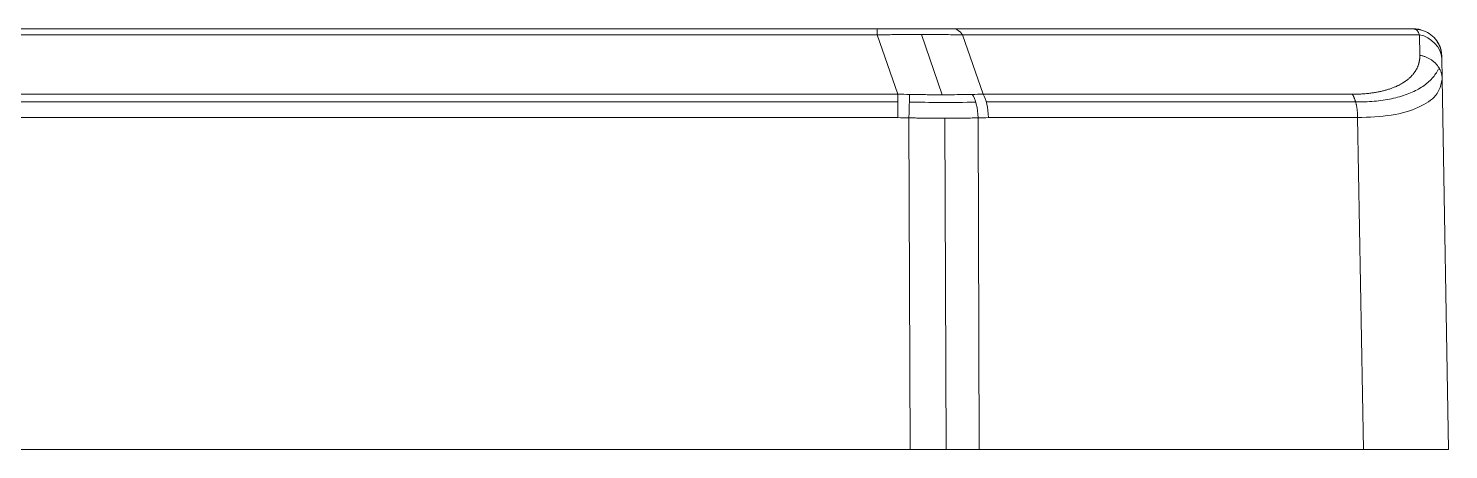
# Model space of a CAD drawing. Extents: x -778 to -614, y -2061 to -1833.
# Drawn here: x -675.78 to -660.16, y -1920.64 to -1916.02 of the extents above; entities that cross this region are included whole.
import ezdxf

# ---------------------------------------------------------------- set-up
doc = ezdxf.new("R2010")
doc.units = 0
doc.header["$MEASUREMENT"] = 0
doc.layers.add('3', color=7, linetype='Continuous')

msp = doc.modelspace()

# ---------------------------------------------------------------- linework, layer by layer
at = {"layer": '3', "color": 213, "linetype": 'Continuous', "lineweight": 0}
for p, q in [((-666.442, -1916.021), (-699.917, -1916.021)), ((-660.536, -1916.021), (-665.599, -1916.021)), ((-660.23, -1916.569), (-660.234, -1916.344)), ((-660.23, -1916.569), (-660.159, -1920.644)), ((-677.653, -1920.644), (-666.081, -1920.644)), ((-677.653, -1920.644), (-666.081, -1920.644)), ((-665.32, -1920.644), (-666.081, -1920.644)), ((-665.32, -1920.644), (-666.081, -1920.644)), ((-665.32, -1920.644), (-661.095, -1920.644)), ((-665.32, -1920.644), (-661.095, -1920.644)), ((-660.159, -1920.644), (-661.095, -1920.644)), ((-660.159, -1920.644), (-661.095, -1920.644))]:
    msp.add_line(p, q, dxfattribs=at)
at = {"layer": '3', "color": 18, "linetype": 'Continuous', "lineweight": 0}
for p, q in [((-666.442, -1916.086), (-699.886, -1916.086)), ((-666.442, -1916.086), (-666.215, -1916.74)), ((-665.727, -1916.746), (-665.957, -1916.084)), ((-660.479, -1916.086), (-665.506, -1916.086)), ((-665.506, -1916.086), (-665.278, -1916.74)), ((-660.475, -1916.312), (-660.479, -1916.086)), ((-677.719, -1916.74), (-666.215, -1916.74)), ((-666.215, -1916.825), (-677.682, -1916.825)), ((-665.278, -1916.74), (-661.217, -1916.74)), ((-661.162, -1916.825), (-665.242, -1916.825)), ((-677.661, -1916.997), (-666.215, -1916.997)), ((-666.094, -1916.999), (-666.081, -1920.644)), ((-665.686, -1920.644), (-665.699, -1917.004)), ((-665.333, -1916.999), (-665.32, -1920.644)), ((-665.22, -1916.997), (-661.159, -1916.997)), ((-661.159, -1916.997), (-661.095, -1920.644))]:
    msp.add_line(p, q, dxfattribs=at)
at = {"layer": '3', "color": 213, "linetype": 'Continuous', "lineweight": 0}
msp.add_polyline3d([(-660.23, -1916.569, 0), (-660.23, -1916.562, 0), (-660.23, -1916.555, 0), (-660.231, -1916.548, 0), (-660.232, -1916.54, 0), (-660.233, -1916.533, 0), (-660.234, -1916.526, 0), (-660.236, -1916.519, 0), (-660.238, -1916.512, 0), (-660.24, -1916.504, 0), (-660.242, -1916.497, 0), (-660.245, -1916.491, 0), (-660.247, -1916.484, 0), (-660.25, -1916.477, 0), (-660.253, -1916.47, 0), (-660.257, -1916.463, 0), (-660.26, -1916.457, 0), (-660.264, -1916.45, 0), (-660.268, -1916.444, 0), (-660.272, -1916.438, 0), (-660.276, -1916.431, 0), (-660.281, -1916.425, 0), (-660.285, -1916.419, 0), (-660.29, -1916.413, 0), (-660.295, -1916.408, 0), (-660.3, -1916.402, 0), (-660.306, -1916.396, 0), (-660.311, -1916.391, 0), (-660.317, -1916.386, 0), (-660.323, -1916.381, 0), (-660.329, -1916.376, 0), (-660.335, -1916.371, 0), (-660.342, -1916.366, 0), (-660.348, -1916.362, 0), (-660.355, -1916.358, 0), (-660.361, -1916.353, 0), (-660.368, -1916.349, 0), (-660.375, -1916.346, 0), (-660.382, -1916.342, 0), (-660.39, -1916.338, 0), (-660.397, -1916.335, 0), (-660.404, -1916.332, 0), (-660.412, -1916.329, 0), (-660.42, -1916.326, 0), (-660.427, -1916.324, 0), (-660.435, -1916.321, 0), (-660.443, -1916.319, 0), (-660.451, -1916.317, 0), (-660.459, -1916.315, 0), (-660.467, -1916.314, 0)], dxfattribs=at)
at = {"layer": '3', "color": 18, "linetype": 'Continuous', "lineweight": 0}
msp.add_polyline3d([(-661.162, -1916.825, 0), (-661.135, -1916.825, 0), (-661.108, -1916.824, 0), (-661.081, -1916.824, 0), (-661.055, -1916.823, 0), (-661.029, -1916.821, 0), (-661.003, -1916.819, 0), (-660.978, -1916.817, 0), (-660.953, -1916.815, 0), (-660.928, -1916.812, 0), (-660.903, -1916.809, 0), (-660.879, -1916.805, 0), (-660.855, -1916.802, 0), (-660.831, -1916.798, 0), (-660.808, -1916.793, 0), (-660.785, -1916.789, 0), (-660.763, -1916.784, 0), (-660.74, -1916.778, 0), (-660.719, -1916.773, 0), (-660.697, -1916.767, 0), (-660.676, -1916.761, 0), (-660.656, -1916.754, 0), (-660.635, -1916.747, 0), (-660.616, -1916.74, 0), (-660.596, -1916.733, 0), (-660.577, -1916.725, 0), (-660.559, -1916.717, 0), (-660.541, -1916.709, 0), (-660.524, -1916.7, 0), (-660.506, -1916.692, 0), (-660.49, -1916.683, 0), (-660.474, -1916.673, 0), (-660.458, -1916.663, 0), (-660.443, -1916.654, 0), (-660.428, -1916.643, 0), (-660.414, -1916.633, 0), (-660.4, -1916.622, 0), (-660.387, -1916.611, 0), (-660.375, -1916.6, 0), (-660.363, -1916.589, 0), (-660.351, -1916.577, 0), (-660.34, -1916.565, 0), (-660.329, -1916.553, 0), (-660.319, -1916.541, 0), (-660.31, -1916.528, 0), (-660.301, -1916.516, 0), (-660.293, -1916.503, 0), (-660.285, -1916.489, 0), (-660.278, -1916.476, 0), (-660.271, -1916.462, 0)], dxfattribs=at)
for points, degree in [([(-666.442, -1916.086), (-666.442, -1916.044), (-666.442, -1916.017), (-666.442, -1916.024)], 3), ([(-665.506, -1916.086), (-665.534, -1916.044), (-665.567, -1916.021), (-665.599, -1916.021)], 3), ([(-660.479, -1916.086), (-660.35, -1916.108), (-660.236, -1916.235), (-660.234, -1916.344)], 3), ([(-660.256, -1916.209), (-660.242, -1916.243), (-660.235, -1916.28), (-660.234, -1916.317)], 3), ([(-660.234, -1916.344), (-660.234, -1916.326), (-660.234, -1916.317)], 2)]:
    msp.add_open_spline(points, degree=degree, dxfattribs=at)
at = {"layer": '3', "color": 213, "linetype": 'Continuous', "lineweight": 0}
for points, weights in [([(-665.599, -1916.021), (-665.868, -1916.021), (-666.152, -1916.021), (-666.442, -1916.021)], [1, 0.987321031206, 0.987321031206, 1]), ([(-666.086, -1916.741), (-666.088, -1916.795), (-666.091, -1916.889), (-666.094, -1916.999)], [1.07167317982, 0.976432382685, 0.976110034772, 1.07070613607])]:
    msp.add_rational_spline(points, weights, degree=3, dxfattribs=at)
for points, knots in [([(-660.256, -1916.212), (-660.268, -1916.183), (-660.299, -1916.131), (-660.369, -1916.069), (-660.452, -1916.032), (-660.509, -1916.025), (-660.538, -1916.025)], [0, 0, 0, 0, 0.255412, 0.51486, 0.766374, 1, 1, 1, 1]), ([(-660.275, -1916.171), (-660.269, -1916.181), (-660.263, -1916.192), (-660.259, -1916.203), (-660.257, -1916.207), (-660.255, -1916.211)], [0, 0, 0, 0, 0.864832, 0.864832, 1, 1, 1, 1]), ([(-666.215, -1916.74), (-666.215, -1916.766), (-666.215, -1916.804), (-666.215, -1916.893), (-666.215, -1916.945), (-666.215, -1916.997)], [0, 0, 0, 0, 0.5, 0.5, 1, 1, 1, 1])]:
    msp.add_open_spline(points, degree=3, knots=knots, dxfattribs=at)
for points, degree in [([(-660.536, -1916.021), (-660.513, -1916.021), (-660.491, -1916.024), (-660.469, -1916.029)], 3), ([(-660.24, -1916.264), (-660.252, -1916.203), (-660.284, -1916.168)], 2), ([(-660.253, -1916.664), (-660.242, -1916.633), (-660.236, -1916.601), (-660.23, -1916.569)], 3), ([(-666.215, -1916.74), (-666.172, -1916.741), (-666.129, -1916.741), (-666.086, -1916.741)], 3), ([(-665.398, -1916.741), (-665.358, -1916.741), (-665.318, -1916.741), (-665.278, -1916.74)], 3), ([(-665.398, -1916.741), (-665.362, -1916.793), (-665.336, -1916.894), (-665.332, -1916.999)], 3), ([(-665.278, -1916.74), (-665.244, -1916.792), (-665.221, -1916.893), (-665.22, -1916.997)], 3), ([(-666.215, -1916.997), (-666.175, -1916.998), (-666.134, -1916.999), (-666.094, -1916.999)], 3), ([(-665.332, -1916.999), (-665.295, -1916.999), (-665.258, -1916.998), (-665.221, -1916.997)], 3)]:
    msp.add_open_spline(points, degree=degree, dxfattribs=at)
at = {"layer": '3', "color": 18, "linetype": 'Continuous', "lineweight": 0}
for points, degree, knots in [([(-660.479, -1916.086), (-660.487, -1916.07), (-660.5, -1916.041), (-660.514, -1916.03), (-660.521, -1916.027)], 3, [0, 0, 0, 0, 0.573753, 1, 1, 1, 1]), ([(-665.506, -1916.086), (-665.531, -1916.086), (-665.581, -1916.086), (-665.657, -1916.085), (-665.733, -1916.085), (-665.81, -1916.085), (-665.888, -1916.084), (-665.966, -1916.084), (-666.044, -1916.084), (-666.123, -1916.085), (-666.202, -1916.085), (-666.282, -1916.085), (-666.362, -1916.086), (-666.416, -1916.086), (-666.442, -1916.086)], 3, [0, 0, 0, 0, 0.083835, 0.167398, 0.250743, 0.333924, 0.416995, 0.500011, 0.583027, 0.666096, 0.749274, 0.832615, 0.916172, 1, 1, 1, 1]), ([(-661.217, -1916.74), (-661.056, -1916.74), (-660.921, -1916.712), (-660.782, -1916.684), (-660.681, -1916.627), (-660.579, -1916.57), (-660.526, -1916.489), (-660.473, -1916.409), (-660.475, -1916.312)], 2, [0, 0, 0, 0.25, 0.25, 0.5, 0.5, 0.75, 0.75, 1, 1, 1]), ([(-661.159, -1916.997), (-661.031, -1916.992), (-660.767, -1916.98), (-660.473, -1916.89), (-660.304, -1916.778), (-660.263, -1916.695), (-660.253, -1916.664)], 3, [0, 0, 0, 0, 0.268831, 0.555094, 0.837523, 1, 1, 1, 1]), ([(-665.36, -1916.827), (-665.485, -1916.829), (-665.616, -1916.83), (-665.749, -1916.83), (-665.861, -1916.83), (-665.975, -1916.828), (-666.089, -1916.826)], 3, [0, 0, 0, 0, 0.543747, 0.543747, 0.543747, 1, 1, 1, 1]), ([(-666.086, -1916.741), (-666.062, -1916.742), (-666.015, -1916.743), (-665.945, -1916.744), (-665.875, -1916.745), (-665.805, -1916.745), (-665.72, -1916.746), (-665.621, -1916.745), (-665.508, -1916.744), (-665.435, -1916.742), (-665.399, -1916.741)], 3, [0, 0, 0, 0, 0.099892, 0.199712, 0.299578, 0.399611, 0.499931, 0.666992, 0.833496, 1, 1, 1, 1]), ([(-666.094, -1916.999), (-666.07, -1917), (-666.023, -1917.001), (-665.952, -1917.002), (-665.881, -1917.003), (-665.811, -1917.003), (-665.741, -1917.004), (-665.671, -1917.004), (-665.602, -1917.003), (-665.534, -1917.003), (-665.466, -1917.002), (-665.399, -1917.001), (-665.355, -1917), (-665.333, -1916.999)], 3, [0, 0, 0, 0, 0.090884, 0.181779, 0.27267, 0.363548, 0.45442, 0.545297, 0.636191, 0.727114, 0.818066, 0.909033, 1, 1, 1, 1])]:
    msp.add_open_spline(points, degree=degree, knots=knots, dxfattribs=at)
msp.add_rational_spline([(-661.217, -1916.74), (-661.181, -1916.793), (-661.16, -1916.886), (-661.159, -1916.997)], [1.12666143511, 0.999698502736, 0.96818443084, 1.03211921942], degree=3, dxfattribs=at)

doc.saveas('drawing.dxf')
